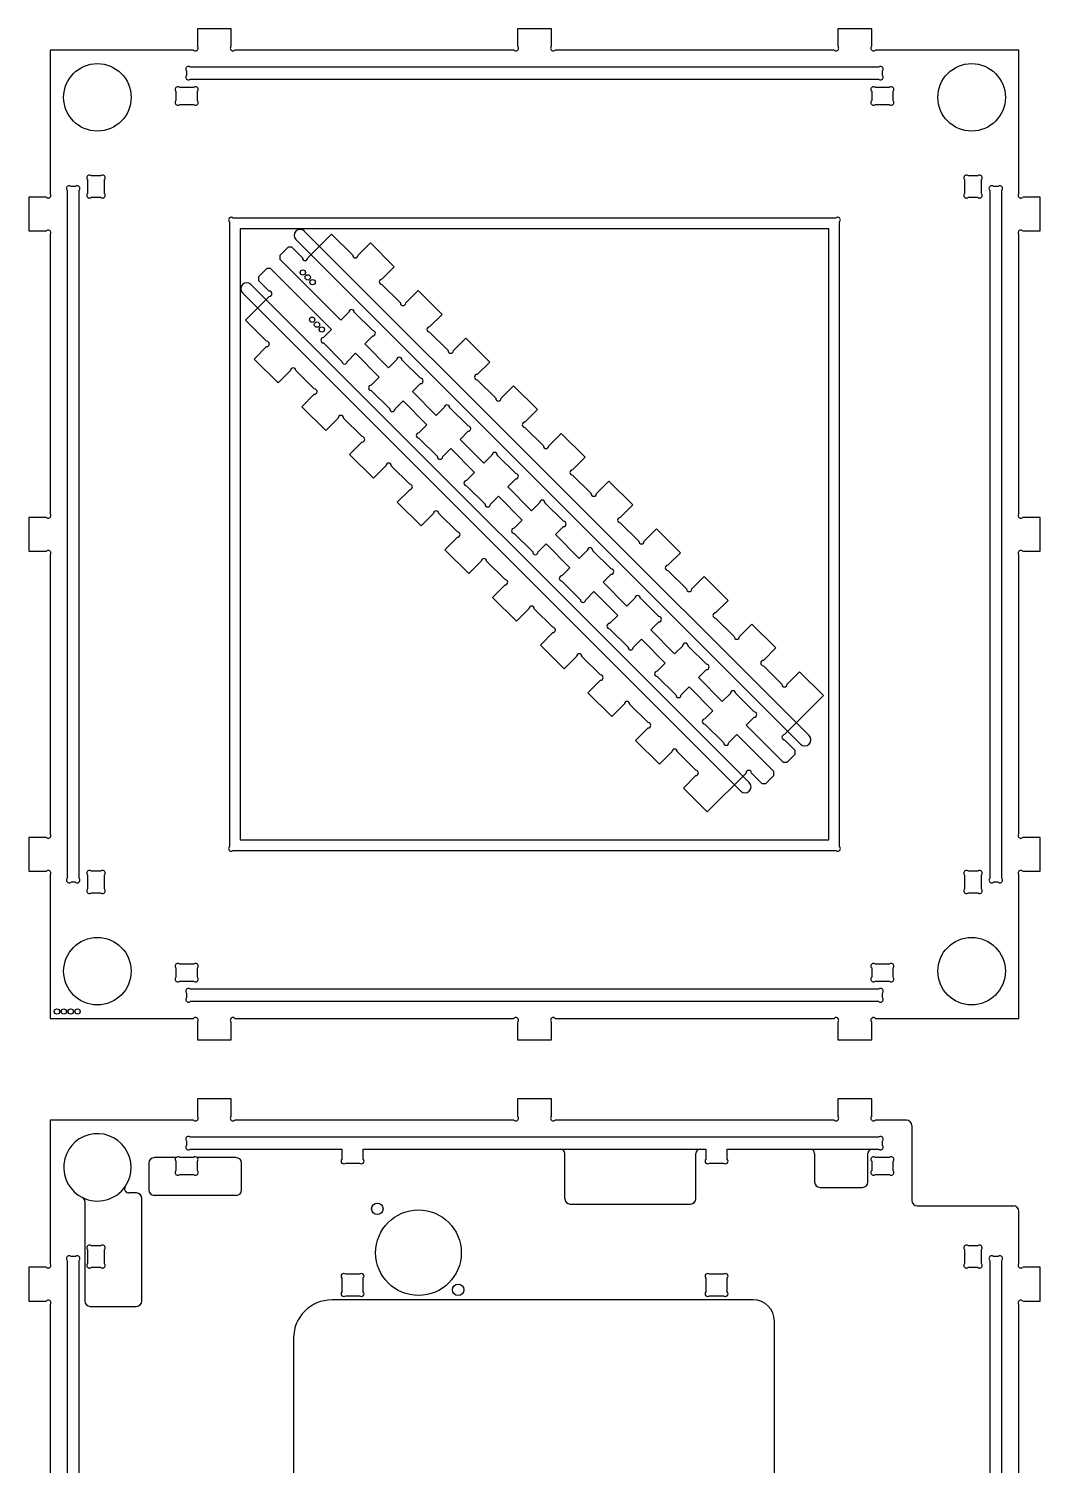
# Model space of a CAD drawing. Header units: inches. Extents: x 3.8 to 27, y 0.2 to 46.7.
# Drawn here: x 3.85 to 15.66, y 29.5 to 46.28 of the extents above; entities that cross this region are included whole.
import ezdxf

# ---------------------------------------------------------------- set-up
doc = ezdxf.new("R2010")
doc.units = ezdxf.units.IN
doc.header["$MEASUREMENT"] = 0

msp = doc.modelspace()

# ---------------------------------------------------------------- linework, layer by layer
at = {"color": 7, "linetype": 'Continuous', "lineweight": 25}
for p, q in [((5.817, 46.278), (5.817, 46.072)), ((6.211, 46.278), (5.817, 46.278)), ((6.211, 46.072), (6.211, 46.278)), ((9.557, 46.278), (9.557, 46.072)), ((9.951, 46.278), (9.557, 46.278)), ((9.951, 46.072), (9.951, 46.278)), ((13.691, 46.278), (13.297, 46.278)), ((13.297, 46.278), (13.297, 46.072)), ((13.691, 46.072), (13.691, 46.278)), ((4.098, 46.028), (4.098, 44.353)), ((5.773, 46.028), (4.098, 46.028)), ((9.513, 46.028), (6.255, 46.028)), ((13.253, 46.028), (9.995, 46.028)), ((15.409, 46.028), (13.735, 46.028)), ((15.409, 44.353), (15.409, 46.028)), ((13.772, 45.829), (5.736, 45.829)), ((5.691, 45.784), (5.691, 45.733)), ((5.736, 45.689), (13.772, 45.689)), ((13.816, 45.733), (13.816, 45.784)), ((5.567, 45.547), (5.567, 45.438)), ((5.773, 45.591), (5.611, 45.591)), ((5.817, 45.438), (5.817, 45.547)), ((13.691, 45.547), (13.691, 45.438)), ((13.897, 45.591), (13.735, 45.591)), ((13.941, 45.438), (13.941, 45.547)), ((5.611, 45.394), (5.773, 45.394)), ((13.735, 45.394), (13.897, 45.394)), ((4.535, 44.515), (4.535, 44.353)), ((4.687, 44.559), (4.579, 44.559)), ((4.732, 44.353), (4.732, 44.515)), ((14.776, 44.515), (14.776, 44.353)), ((14.929, 44.559), (14.82, 44.559)), ((14.973, 44.353), (14.973, 44.515)), ((3.848, 44.309), (3.848, 43.915)), ((4.054, 44.309), (3.848, 44.309)), ((4.297, 44.39), (4.297, 36.354)), ((4.393, 44.435), (4.342, 44.435)), ((4.437, 36.354), (4.437, 44.39)), ((4.579, 44.309), (4.687, 44.309)), ((14.82, 44.309), (14.929, 44.309)), ((15.07, 44.39), (15.07, 36.354)), ((15.166, 44.435), (15.114, 44.435)), ((15.21, 36.354), (15.21, 44.39)), ((15.659, 44.309), (15.454, 44.309)), ((15.659, 43.915), (15.659, 44.309)), ((6.191, 44.022), (6.191, 36.723)), ((13.272, 44.066), (6.236, 44.066)), ((13.316, 36.723), (13.316, 44.022)), ((3.848, 43.915), (4.054, 43.915)), ((4.098, 43.871), (4.098, 40.613)), ((6.316, 43.941), (6.316, 36.803)), ((13.191, 43.941), (6.316, 43.941)), ((7.106, 43.6), (7.384, 43.878)), ((7.384, 43.878), (7.631, 43.631)), ((13.191, 36.803), (13.191, 43.941)), ((15.409, 40.613), (15.409, 43.871)), ((15.454, 43.915), (15.659, 43.915)), ((6.781, 43.629), (6.876, 43.724)), ((6.92, 43.724), (6.876, 43.724)), ((6.92, 43.724), (7.044, 43.6)), ((7.693, 43.631), (7.839, 43.776)), ((7.839, 43.776), (8.117, 43.498)), ((6.628, 43.476), (6.533, 43.381)), ((6.672, 43.476), (6.628, 43.476)), ((7.384, 42.764), (6.672, 43.476)), ((6.781, 43.629), (6.781, 43.585)), ((7.493, 42.873), (6.781, 43.585)), ((8.117, 43.498), (7.972, 43.352)), ((6.533, 43.381), (6.533, 43.337)), ((6.533, 43.337), (6.657, 43.213)), ((6.657, 43.151), (6.379, 42.873)), ((7.972, 43.29), (8.188, 43.074)), ((8.25, 43.074), (8.396, 43.219)), ((8.396, 43.219), (8.674, 42.941)), ((7.586, 42.967), (7.493, 42.873)), ((7.865, 42.751), (7.649, 42.967)), ((6.379, 42.873), (6.626, 42.626)), ((8.674, 42.941), (8.529, 42.796)), ((7.29, 42.671), (7.384, 42.764)), ((7.771, 42.595), (7.865, 42.689)), ((8.529, 42.733), (8.744, 42.517)), ((8.807, 42.517), (8.953, 42.663)), ((8.953, 42.663), (9.231, 42.384)), ((6.626, 42.564), (6.481, 42.418)), ((7.506, 42.392), (7.29, 42.608)), ((7.662, 42.486), (7.569, 42.392)), ((7.941, 42.208), (7.662, 42.486)), ((8.05, 42.316), (7.771, 42.595)), ((6.481, 42.418), (6.759, 42.14)), ((8.143, 42.41), (8.05, 42.316)), ((8.422, 42.194), (8.206, 42.41)), ((9.231, 42.384), (9.085, 42.239)), ((6.759, 42.14), (6.905, 42.285)), ((6.967, 42.285), (7.183, 42.07)), ((7.847, 42.114), (7.941, 42.208)), ((8.328, 42.038), (8.422, 42.132)), ((9.085, 42.176), (9.301, 41.96)), ((7.183, 42.007), (7.038, 41.861)), ((8.063, 41.836), (7.847, 42.051)), ((8.606, 41.76), (8.328, 42.038)), ((9.364, 41.96), (9.509, 42.106)), ((9.509, 42.106), (9.788, 41.828)), ((7.038, 41.861), (7.316, 41.583)), ((8.219, 41.929), (8.125, 41.836)), ((8.498, 41.651), (8.219, 41.929)), ((8.7, 41.853), (8.606, 41.76)), ((8.978, 41.638), (8.763, 41.853)), ((9.788, 41.828), (9.642, 41.682)), ((7.316, 41.583), (7.462, 41.729)), ((7.524, 41.729), (7.74, 41.513)), ((8.404, 41.557), (8.498, 41.651)), ((9.642, 41.62), (9.858, 41.404)), ((8.62, 41.279), (8.404, 41.495)), ((8.885, 41.481), (8.978, 41.575)), ((9.163, 41.203), (8.885, 41.481)), ((9.921, 41.404), (10.066, 41.549)), ((10.066, 41.549), (10.344, 41.271)), ((7.74, 41.45), (7.594, 41.305)), ((7.594, 41.305), (7.873, 41.026)), ((8.776, 41.373), (8.682, 41.279)), ((9.054, 41.094), (8.776, 41.373)), ((9.257, 41.297), (9.163, 41.203)), ((9.535, 41.081), (9.319, 41.297)), ((7.873, 41.026), (8.018, 41.172)), ((8.081, 41.172), (8.297, 40.956)), ((10.344, 41.271), (10.199, 41.125)), ((8.961, 41), (9.054, 41.094)), ((9.441, 40.925), (9.535, 41.018)), ((10.199, 41.063), (10.415, 40.847)), ((10.477, 40.847), (10.623, 40.992)), ((10.623, 40.992), (10.901, 40.714)), ((8.297, 40.893), (8.151, 40.748)), ((9.176, 40.722), (8.961, 40.938)), ((9.333, 40.816), (9.239, 40.722)), ((9.611, 40.537), (9.333, 40.816)), ((9.72, 40.646), (9.441, 40.925)), ((8.151, 40.748), (8.43, 40.47)), ((8.43, 40.47), (8.575, 40.615)), ((8.638, 40.615), (8.854, 40.399)), ((9.814, 40.74), (9.72, 40.646)), ((10.092, 40.524), (9.876, 40.74)), ((10.901, 40.714), (10.756, 40.568)), ((3.848, 40.569), (3.848, 40.175)), ((4.054, 40.569), (3.848, 40.569)), ((9.517, 40.444), (9.611, 40.537)), ((9.998, 40.368), (10.092, 40.462)), ((10.756, 40.506), (10.972, 40.29)), ((15.659, 40.569), (15.454, 40.569)), ((15.659, 40.175), (15.659, 40.569)), ((8.854, 40.337), (8.708, 40.191)), ((9.733, 40.165), (9.517, 40.381)), ((10.277, 40.089), (9.998, 40.368)), ((11.034, 40.29), (11.18, 40.436)), ((11.18, 40.436), (11.458, 40.157)), ((3.848, 40.175), (4.054, 40.175)), ((4.098, 40.131), (4.098, 36.873)), ((8.708, 40.191), (8.986, 39.913)), ((9.889, 40.259), (9.796, 40.165)), ((10.168, 39.981), (9.889, 40.259)), ((10.37, 40.183), (10.277, 40.089)), ((10.649, 39.967), (10.433, 40.183)), ((11.458, 40.157), (11.312, 40.012)), ((15.409, 36.873), (15.409, 40.131)), ((15.454, 40.175), (15.659, 40.175)), ((8.986, 39.913), (9.132, 40.058)), ((9.194, 40.058), (9.41, 39.842)), ((10.074, 39.887), (10.168, 39.981)), ((11.312, 39.949), (11.528, 39.733)), ((9.41, 39.78), (9.265, 39.634)), ((10.29, 39.608), (10.074, 39.824)), ((10.555, 39.811), (10.649, 39.905)), ((10.833, 39.533), (10.555, 39.811)), ((11.591, 39.733), (11.736, 39.879)), ((11.736, 39.879), (12.015, 39.6)), ((9.265, 39.634), (9.543, 39.356)), ((10.446, 39.702), (10.352, 39.608)), ((10.725, 39.424), (10.446, 39.702)), ((10.927, 39.626), (10.833, 39.533)), ((11.206, 39.41), (10.99, 39.626)), ((9.543, 39.356), (9.689, 39.502)), ((9.751, 39.502), (9.967, 39.286)), ((12.015, 39.6), (11.869, 39.455)), ((10.631, 39.33), (10.725, 39.424)), ((11.112, 39.254), (11.206, 39.348)), ((11.869, 39.392), (12.085, 39.177)), ((12.148, 39.177), (12.293, 39.322)), ((12.293, 39.322), (12.572, 39.044)), ((9.967, 39.223), (9.822, 39.078)), ((10.847, 39.052), (10.631, 39.268)), ((11.003, 39.145), (10.909, 39.052)), ((11.281, 38.867), (11.003, 39.145)), ((11.39, 38.976), (11.112, 39.254)), ((9.822, 39.078), (10.1, 38.799)), ((10.1, 38.799), (10.246, 38.945)), ((10.308, 38.945), (10.524, 38.729)), ((11.484, 39.07), (11.39, 38.976)), ((11.762, 38.854), (11.546, 39.07)), ((12.572, 39.044), (12.426, 38.898)), ((11.188, 38.773), (11.281, 38.867)), ((11.669, 38.697), (11.762, 38.791)), ((12.426, 38.836), (12.642, 38.62)), ((12.704, 38.62), (12.85, 38.765)), ((12.85, 38.765), (13.128, 38.487)), ((10.524, 38.666), (10.378, 38.521)), ((11.404, 38.495), (11.188, 38.711)), ((11.947, 38.419), (11.669, 38.697)), ((10.378, 38.521), (10.657, 38.242)), ((11.56, 38.589), (11.466, 38.495)), ((11.838, 38.31), (11.56, 38.589)), ((12.041, 38.513), (11.947, 38.419)), ((12.319, 38.297), (12.103, 38.513)), ((13.128, 38.487), (12.674, 38.033)), ((10.657, 38.242), (10.802, 38.388)), ((10.865, 38.388), (11.081, 38.172)), ((11.744, 38.217), (11.838, 38.31)), ((11.081, 38.11), (10.935, 37.964)), ((11.96, 37.938), (11.744, 38.154)), ((12.225, 38.141), (12.319, 38.234)), ((12.658, 37.708), (12.225, 38.141)), ((10.935, 37.964), (11.214, 37.686)), ((12.117, 38.032), (12.023, 37.938)), ((12.55, 37.599), (12.117, 38.032)), ((12.674, 37.97), (12.798, 37.847)), ((11.214, 37.686), (11.359, 37.831)), ((11.422, 37.831), (11.637, 37.615)), ((12.798, 37.803), (12.703, 37.708)), ((12.798, 37.803), (12.798, 37.847)), ((12.55, 37.555), (12.55, 37.599)), ((12.658, 37.708), (12.703, 37.708)), ((11.637, 37.553), (11.492, 37.407)), ((11.77, 37.129), (12.224, 37.583)), ((12.287, 37.583), (12.41, 37.46)), ((12.41, 37.46), (12.455, 37.46)), ((12.455, 37.46), (12.55, 37.555)), ((11.492, 37.407), (11.77, 37.129)), ((3.848, 36.829), (3.848, 36.435)), ((4.054, 36.829), (3.848, 36.829)), ((6.316, 36.803), (13.191, 36.803)), ((15.659, 36.829), (15.454, 36.829)), ((15.659, 36.435), (15.659, 36.829)), ((6.236, 36.678), (13.272, 36.678)), ((3.848, 36.435), (4.054, 36.435)), ((4.687, 36.435), (4.579, 36.435)), ((14.929, 36.435), (14.82, 36.435)), ((15.454, 36.435), (15.659, 36.435)), ((4.098, 36.391), (4.098, 34.717)), ((4.342, 36.31), (4.393, 36.31)), ((4.535, 36.391), (4.535, 36.229)), ((4.732, 36.229), (4.732, 36.391)), ((14.776, 36.391), (14.776, 36.229)), ((14.973, 36.229), (14.973, 36.391)), ((15.114, 36.31), (15.166, 36.31)), ((15.409, 34.717), (15.409, 36.391)), ((4.579, 36.185), (4.687, 36.185)), ((14.82, 36.185), (14.929, 36.185)), ((5.567, 35.306), (5.567, 35.197)), ((5.773, 35.35), (5.611, 35.35)), ((5.817, 35.197), (5.817, 35.306)), ((13.691, 35.306), (13.691, 35.197)), ((13.897, 35.35), (13.735, 35.35)), ((13.941, 35.197), (13.941, 35.306)), ((5.611, 35.153), (5.773, 35.153)), ((13.735, 35.153), (13.897, 35.153)), ((5.691, 35.011), (5.691, 34.96)), ((13.772, 35.056), (5.736, 35.056)), ((5.736, 34.916), (13.772, 34.916)), ((13.816, 34.96), (13.816, 35.011)), ((4.098, 34.717), (5.773, 34.717)), ((5.817, 34.672), (5.817, 34.467)), ((6.211, 34.467), (6.211, 34.672)), ((6.255, 34.717), (9.513, 34.717)), ((9.557, 34.672), (9.557, 34.467)), ((9.951, 34.467), (9.951, 34.672)), ((9.995, 34.717), (13.253, 34.717)), ((13.297, 34.672), (13.297, 34.467)), ((13.691, 34.467), (13.691, 34.672)), ((13.735, 34.717), (15.409, 34.717)), ((5.817, 34.467), (6.211, 34.467)), ((9.557, 34.467), (9.951, 34.467)), ((13.297, 34.467), (13.691, 34.467)), ((5.817, 33.778), (5.817, 33.572)), ((6.211, 33.778), (5.817, 33.778)), ((6.211, 33.572), (6.211, 33.778)), ((9.557, 33.778), (9.557, 33.572)), ((9.951, 33.778), (9.557, 33.778)), ((9.951, 33.572), (9.951, 33.778)), ((13.297, 33.778), (13.297, 33.572)), ((13.691, 33.778), (13.297, 33.778)), ((13.691, 33.572), (13.691, 33.778)), ((4.098, 33.528), (4.098, 31.853)), ((5.773, 33.528), (4.098, 33.528)), ((9.513, 33.528), (6.255, 33.528)), ((13.253, 33.528), (9.995, 33.528)), ((14.097, 33.528), (13.735, 33.528)), ((14.159, 33.465), (14.159, 32.59)), ((5.691, 33.284), (5.691, 33.233)), ((13.772, 33.329), (5.736, 33.329)), ((13.816, 33.233), (13.816, 33.284)), ((5.565, 33.09), (5.313, 33.09)), ((5.773, 33.091), (5.611, 33.091)), ((5.736, 33.189), (7.504, 33.189)), ((6.271, 33.09), (5.818, 33.09)), ((7.504, 33.189), (7.504, 33.071)), ((7.754, 33.071), (7.754, 33.189)), ((7.754, 33.189), (10.058, 33.189)), ((10.058, 33.189), (11.688, 33.189)), ((10.108, 32.611), (10.108, 33.139)), ((11.638, 32.611), (11.638, 33.139)), ((11.688, 33.189), (11.754, 33.189)), ((11.754, 33.189), (11.754, 33.071)), ((12.004, 33.071), (12.004, 33.189)), ((12.004, 33.189), (12.975, 33.189)), ((12.975, 33.189), (13.697, 33.189)), ((13.025, 33.139), (13.025, 32.805)), ((13.647, 32.805), (13.647, 33.139)), ((13.697, 33.189), (13.772, 33.189)), ((13.897, 33.091), (13.735, 33.091)), ((5.25, 33.027), (5.25, 32.712)), ((5.567, 33.047), (5.567, 32.938)), ((5.611, 32.894), (5.773, 32.894)), ((5.817, 32.938), (5.817, 33.047)), ((6.333, 32.712), (6.333, 33.027)), ((7.549, 33.027), (7.71, 33.027)), ((11.799, 33.027), (11.96, 33.027)), ((13.691, 33.047), (13.691, 32.938)), ((13.735, 32.894), (13.897, 32.894)), ((13.941, 32.938), (13.941, 33.047)), ((13.088, 32.742), (13.584, 32.742)), ((4.504, 32.578), (4.504, 31.415)), ((5.106, 32.677), (5.017, 32.677)), ((5.169, 31.415), (5.169, 32.614)), ((5.313, 32.65), (6.271, 32.65)), ((10.171, 32.548), (11.575, 32.548)), ((14.222, 32.528), (15.347, 32.528)), ((15.409, 31.853), (15.409, 32.465)), ((4.687, 32.059), (4.579, 32.059)), ((14.929, 32.059), (14.82, 32.059)), ((4.297, 31.89), (4.297, 23.854)), ((4.393, 31.935), (4.342, 31.935)), ((4.437, 23.854), (4.437, 31.89)), ((4.535, 32.015), (4.535, 31.853)), ((4.732, 31.853), (4.732, 32.015)), ((14.776, 32.015), (14.776, 31.853)), ((14.973, 31.853), (14.973, 32.015)), ((15.07, 31.89), (15.07, 23.854)), ((15.166, 31.935), (15.114, 31.935)), ((15.21, 23.854), (15.21, 31.89)), ((3.848, 31.809), (3.848, 31.415)), ((4.054, 31.809), (3.848, 31.809)), ((4.579, 31.809), (4.687, 31.809)), ((7.71, 31.727), (7.549, 31.727)), ((11.96, 31.727), (11.799, 31.727)), ((14.82, 31.809), (14.929, 31.809)), ((15.659, 31.809), (15.454, 31.809)), ((15.659, 31.415), (15.659, 31.809)), ((7.504, 31.683), (7.504, 31.521)), ((7.754, 31.521), (7.754, 31.683)), ((11.754, 31.683), (11.754, 31.521)), ((12.004, 31.521), (12.004, 31.683)), ((3.848, 31.415), (4.054, 31.415)), ((12.307, 31.428), (7.386, 31.428)), ((7.549, 31.477), (7.71, 31.477)), ((11.799, 31.477), (11.96, 31.477)), ((15.454, 31.415), (15.659, 31.415)), ((4.098, 31.371), (4.098, 28.113)), ((4.567, 31.352), (5.106, 31.352)), ((15.409, 28.113), (15.409, 31.371)), ((12.556, 24.759), (12.556, 31.18)), ((6.941, 30.983), (6.941, 24.763))]:
    msp.add_line(p, q, dxfattribs=at)
at = {"color": 7, "linetype": 'Continuous'}
for p, q in [((12.861, 37.921), (6.967, 43.815)), ((12.96, 38.02), (7.066, 43.914)), ((12.162, 37.372), (6.343, 43.191)), ((12.261, 37.471), (6.442, 43.29))]:
    msp.add_line(p, q, dxfattribs=at)
at = {"color": 7, "linetype": 'Continuous', "lineweight": 25}
for centre, radius in [((4.65, 45.476), 0.394), ((14.858, 45.476), 0.394), ((7.049, 43.43), 0.0312), ((7.106, 43.373), 0.0313), ((7.162, 43.317), 0.0313), ((7.158, 42.878), 0.0313), ((7.214, 42.821), 0.0313), ((7.271, 42.764), 0.0312), ((4.65, 35.268), 0.394), ((14.858, 35.268), 0.394), ((4.178, 34.797), 0.0312), ((4.258, 34.797), 0.0312), ((4.338, 34.797), 0.0312), ((4.418, 34.797), 0.0312), ((7.919, 32.491), 0.0671), ((8.399, 31.979), 0.5), ((8.863, 31.546), 0.0671)]:
    msp.add_circle(centre, radius, dxfattribs=at)
for centre, radius, start, end in [((5.795, 46.05), 0.0313, 224.7488, 45.2512), ((6.233, 46.05), 0.0313, 134.7488, 315.2512), ((9.535, 46.05), 0.0313, 224.7488, 45.2512), ((9.973, 46.05), 0.0313, 134.7488, 315.2512), ((13.275, 46.05), 0.0313, 224.7488, 45.2512), ((13.713, 46.05), 0.0313, 134.7488, 315.2512), ((5.713, 45.807), 0.0313, 44.7488, 225.2512), ((13.794, 45.807), 0.0313, 314.7488, 135.2512), ((5.713, 45.711), 0.0313, 134.7488, 315.2512), ((13.794, 45.711), 0.0313, 224.7488, 45.2512), ((5.589, 45.569), 0.0313, 44.7488, 225.2512), ((5.795, 45.569), 0.0313, 314.7488, 135.2512), ((13.713, 45.569), 0.0313, 44.7488, 225.2512), ((13.919, 45.569), 0.0312, 314.7488, 135.2512), ((5.589, 45.416), 0.0313, 134.7488, 315.2512), ((5.795, 45.416), 0.0313, 224.7488, 45.2512), ((13.713, 45.416), 0.0313, 134.7488, 315.2512), ((13.919, 45.416), 0.0313, 224.7488, 45.2512), ((4.557, 44.537), 0.0313, 44.7488, 225.2512), ((4.71, 44.537), 0.0313, 314.7488, 135.2512), ((14.798, 44.537), 0.0313, 44.7488, 225.2512), ((14.951, 44.537), 0.0312, 314.7488, 135.2512), ((4.076, 44.331), 0.0313, 224.7488, 45.2512), ((4.319, 44.413), 0.0313, 44.7488, 225.2512), ((4.415, 44.413), 0.0313, 314.7488, 135.2512), ((4.557, 44.331), 0.0313, 134.7488, 315.2512), ((4.71, 44.331), 0.0313, 224.7488, 45.2512), ((14.798, 44.331), 0.0313, 134.7488, 315.2512), ((14.951, 44.331), 0.0312, 224.7488, 45.2512), ((15.092, 44.413), 0.0313, 44.7488, 225.2512), ((15.188, 44.413), 0.0313, 314.7488, 135.2512), ((15.431, 44.331), 0.0313, 134.7488, 315.2512), ((6.213, 44.044), 0.0313, 44.7488, 225.2512), ((13.294, 44.044), 0.0312, 314.7488, 135.2512), ((4.076, 43.893), 0.0313, 314.7488, 135.2512), ((15.431, 43.893), 0.0313, 44.7488, 225.2512), ((7.075, 43.6), 0.0312, 180, 360), ((7.662, 43.631), 0.0312, 180, 360), ((7.972, 43.321), 0.0312, 90, 270), ((6.657, 43.182), 0.0312, 270, 90), ((7.618, 42.967), 0.0312, 360, 180), ((8.219, 43.074), 0.0312, 180, 360), ((8.529, 42.764), 0.0312, 90, 270), ((6.626, 42.595), 0.0312, 270, 90), ((7.29, 42.639), 0.0313, 90, 270), ((7.865, 42.72), 0.0312, 270, 90), ((8.776, 42.517), 0.0312, 180, 360), ((6.936, 42.285), 0.0312, 360, 180), ((7.537, 42.392), 0.0312, 180, 360), ((8.175, 42.41), 0.0312, 0, 180), ((8.422, 42.163), 0.0313, 270, 90), ((9.085, 42.208), 0.0312, 90, 270), ((7.183, 42.038), 0.0312, 270, 90), ((7.847, 42.083), 0.0312, 90, 270), ((9.333, 41.96), 0.0312, 180, 360), ((8.094, 41.836), 0.0313, 180, 0), ((8.731, 41.853), 0.0312, 0, 180), ((7.493, 41.729), 0.0312, 0, 180), ((8.978, 41.606), 0.0313, 270, 90), ((9.642, 41.651), 0.0312, 90, 270), ((7.74, 41.481), 0.0312, 270, 90), ((8.404, 41.526), 0.0312, 90, 270), ((9.288, 41.297), 0.0312, 0, 180), ((9.889, 41.404), 0.0312, 180, 360), ((8.05, 41.172), 0.0312, 0, 180), ((8.651, 41.279), 0.0313, 180, 0), ((10.199, 41.094), 0.0312, 90, 270), ((8.297, 40.925), 0.0313, 270, 90), ((8.961, 40.969), 0.0312, 90, 270), ((9.535, 41.05), 0.0313, 270, 90), ((10.446, 40.847), 0.0312, 180, 360), ((4.076, 40.591), 0.0313, 224.7488, 45.2512), ((8.606, 40.615), 0.0312, 360, 180), ((9.208, 40.722), 0.0313, 180, 0), ((9.845, 40.74), 0.0312, 0, 180), ((15.431, 40.591), 0.0313, 134.7488, 315.2512), ((9.517, 40.412), 0.0312, 90, 270), ((10.092, 40.493), 0.0313, 270, 90), ((10.756, 40.537), 0.0312, 90, 270), ((8.854, 40.368), 0.0312, 270, 90), ((11.003, 40.29), 0.0312, 180, 360), ((4.076, 40.153), 0.0313, 314.7488, 135.2512), ((9.764, 40.165), 0.0313, 180, 0), ((10.402, 40.183), 0.0312, 0, 180), ((15.431, 40.153), 0.0313, 44.7488, 225.2512), ((9.163, 40.058), 0.0312, 360, 180), ((10.649, 39.936), 0.0312, 270, 90), ((11.312, 39.98), 0.0312, 90, 270), ((9.41, 39.811), 0.0312, 270, 90), ((10.074, 39.856), 0.0312, 90, 270), ((10.321, 39.608), 0.0312, 180, 0), ((10.958, 39.626), 0.0312, 0, 180), ((11.56, 39.733), 0.0312, 180, 360), ((9.72, 39.502), 0.0312, 360, 180), ((11.869, 39.424), 0.0312, 90, 270), ((9.967, 39.254), 0.0312, 270, 90), ((10.631, 39.299), 0.0312, 90, 270), ((11.206, 39.379), 0.0312, 270, 90), ((12.116, 39.177), 0.0312, 180, 360), ((10.277, 38.945), 0.0312, 360, 180), ((10.878, 39.052), 0.0312, 180, 0), ((11.515, 39.07), 0.0312, 0, 180), ((11.188, 38.742), 0.0312, 90, 270), ((11.762, 38.822), 0.0312, 270, 90), ((12.426, 38.867), 0.0312, 90, 270), ((10.524, 38.698), 0.0312, 270, 90), ((12.673, 38.62), 0.0312, 180, 360), ((11.435, 38.495), 0.0312, 180, 0), ((12.072, 38.513), 0.0312, 0, 180), ((10.834, 38.388), 0.0312, 360, 180), ((12.319, 38.266), 0.0312, 270, 90), ((11.081, 38.141), 0.0312, 270, 90), ((11.744, 38.185), 0.0312, 90, 270), ((11.992, 37.938), 0.0312, 180, 0), ((12.674, 38.001), 0.0313, 90, 270), ((11.39, 37.831), 0.0312, 360, 180), ((11.637, 37.584), 0.0312, 270, 90), ((12.256, 37.583), 0.0313, 0, 180), ((4.076, 36.851), 0.0312, 224.7488, 45.2512), ((15.431, 36.851), 0.0313, 134.7488, 315.2512), ((6.213, 36.7), 0.0313, 134.7488, 315.2512), ((13.294, 36.7), 0.0313, 224.7488, 45.2512), ((4.076, 36.413), 0.0312, 314.7488, 135.2512), ((4.557, 36.413), 0.0313, 44.7488, 225.2512), ((4.71, 36.413), 0.0312, 314.7488, 135.2512), ((14.798, 36.413), 0.0313, 44.7488, 225.2512), ((14.951, 36.413), 0.0313, 314.7488, 135.2512), ((15.431, 36.413), 0.0313, 44.7488, 225.2512), ((4.319, 36.332), 0.0313, 134.7488, 315.2512), ((4.415, 36.332), 0.0313, 224.7488, 45.2512), ((15.092, 36.332), 0.0312, 134.7488, 315.2512), ((15.188, 36.332), 0.0313, 224.7488, 45.2512), ((4.557, 36.207), 0.0313, 134.7488, 315.2512), ((4.71, 36.207), 0.0312, 224.7488, 45.2512), ((14.798, 36.207), 0.0313, 134.7488, 315.2512), ((14.951, 36.207), 0.0313, 224.7488, 45.2512), ((5.589, 35.328), 0.0313, 44.7488, 225.2512), ((5.795, 35.328), 0.0313, 314.7488, 135.2512), ((13.713, 35.328), 0.0313, 44.7488, 225.2512), ((13.919, 35.328), 0.0313, 314.7488, 135.2512), ((5.589, 35.175), 0.0313, 134.7488, 315.2512), ((5.795, 35.175), 0.0312, 224.7488, 45.2512), ((13.713, 35.175), 0.0313, 134.7488, 315.2512), ((13.919, 35.175), 0.0313, 224.7488, 45.2512), ((5.713, 35.034), 0.0313, 44.7488, 225.2512), ((5.713, 34.938), 0.0313, 134.7488, 315.2512), ((13.794, 35.034), 0.0313, 314.7488, 135.2512), ((13.794, 34.938), 0.0313, 224.7488, 45.2512), ((5.795, 34.695), 0.0313, 314.7488, 135.2512), ((6.233, 34.695), 0.0313, 44.7488, 225.2512), ((9.535, 34.695), 0.0313, 314.7488, 135.2512), ((9.973, 34.695), 0.0313, 44.7488, 225.2512), ((13.275, 34.695), 0.0313, 314.7488, 135.2512), ((13.713, 34.695), 0.0313, 44.7488, 225.2512), ((5.795, 33.55), 0.0313, 224.7488, 45.2512), ((6.233, 33.55), 0.0312, 134.7488, 315.2512), ((9.535, 33.55), 0.0313, 224.7488, 45.2512), ((9.973, 33.55), 0.0313, 134.7488, 315.2512), ((13.275, 33.55), 0.0313, 224.7488, 45.2512), ((13.713, 33.55), 0.0313, 134.7488, 315.2512), ((14.097, 33.465), 0.0625, 0, 90), ((4.65, 32.976), 0.394, 325.8103, 243.8327), ((5.713, 33.307), 0.0313, 44.7488, 225.2512), ((5.713, 33.211), 0.0313, 134.7488, 315.2512), ((13.794, 33.307), 0.0312, 314.7488, 135.2512), ((13.794, 33.211), 0.0312, 224.7488, 45.2512), ((5.313, 33.027), 0.0625, 90, 180), ((5.589, 33.069), 0.0313, 138.6312, 225.2512), ((5.589, 33.069), 0.0312, 44.7488, 138.6312), ((5.795, 33.069), 0.0312, 41.3688, 135.2512), ((5.795, 33.069), 0.0313, 314.7488, 41.3688), ((6.271, 33.027), 0.0625, 0, 90), ((7.526, 33.049), 0.0312, 135, 315), ((7.732, 33.049), 0.0313, 225, 45), ((10.058, 33.139), 0.05, 0, 90), ((11.688, 33.139), 0.05, 90, 180), ((11.776, 33.049), 0.0312, 135, 315), ((11.982, 33.049), 0.0313, 225, 45), ((12.975, 33.139), 0.05, 0, 90), ((13.697, 33.139), 0.05, 90, 180), ((13.713, 33.069), 0.0313, 44.7488, 225.2512), ((13.919, 33.069), 0.0312, 314.7488, 135.2512), ((5.589, 32.916), 0.0313, 134.7488, 315.2512), ((5.795, 32.916), 0.0313, 224.7488, 45.2512), ((13.713, 32.916), 0.0312, 134.7488, 315.2512), ((13.919, 32.916), 0.0312, 224.7488, 45.2512), ((4.65, 32.976), 0.394, 243.8327, 325.8103), ((5.017, 32.727), 0.05, 145.8103, 270), ((13.088, 32.805), 0.063, 180, 270), ((13.584, 32.805), 0.063, 270, 0), ((4.454, 32.578), 0.05, 0, 63.8327), ((5.106, 32.614), 0.063, 0, 90), ((5.313, 32.712), 0.0625, 180, 270), ((6.271, 32.712), 0.0625, 270, 0), ((10.171, 32.611), 0.063, 180, 270), ((11.575, 32.611), 0.063, 270, 0), ((14.222, 32.59), 0.0625, 180, 270), ((15.347, 32.465), 0.0625, 0, 90), ((4.557, 32.037), 0.0313, 44.7488, 225.2512), ((4.71, 32.037), 0.0313, 314.7488, 135.2512), ((14.798, 32.037), 0.0313, 44.7488, 225.2512), ((14.951, 32.037), 0.0313, 314.7488, 135.2512), ((4.319, 31.913), 0.0313, 44.7488, 225.2512), ((4.415, 31.913), 0.0313, 314.7488, 135.2512), ((15.092, 31.913), 0.0313, 44.7488, 225.2512), ((15.188, 31.913), 0.0313, 314.7488, 135.2512), ((4.076, 31.831), 0.0312, 224.7488, 45.2512), ((4.557, 31.831), 0.0313, 134.7488, 315.2512), ((4.71, 31.831), 0.0313, 224.7488, 45.2512), ((7.526, 31.705), 0.0313, 45, 225), ((7.732, 31.705), 0.0313, 315, 135), ((11.776, 31.705), 0.0313, 45, 225), ((11.982, 31.705), 0.0313, 315, 135), ((14.798, 31.831), 0.0313, 134.7488, 315.2512), ((14.951, 31.831), 0.0313, 224.7488, 45.2512), ((15.431, 31.831), 0.0313, 134.7488, 315.2512), ((4.076, 31.393), 0.0313, 314.7488, 135.2512), ((4.567, 31.415), 0.063, 180, 270), ((5.106, 31.415), 0.063, 270, 0), ((7.386, 30.983), 0.445, 90, 180), ((7.526, 31.499), 0.0312, 135, 315), ((7.732, 31.499), 0.0313, 225, 45), ((11.776, 31.499), 0.0313, 135, 315), ((11.982, 31.499), 0.0313, 225, 45), ((12.307, 31.18), 0.248, 0, 90), ((15.431, 31.393), 0.0312, 44.7488, 225.2512)]:
    msp.add_arc(centre, radius, start, end, dxfattribs=at)
at = {"color": 7, "linetype": 'Continuous'}
for centre, start, end in [((7.017, 43.864), 45, 225), ((6.393, 43.24), 45, 225), ((12.911, 37.97), 225, 45), ((12.212, 37.422), 225, 45)]:
    msp.add_arc(centre, 0.07, start, end, dxfattribs=at)

doc.saveas('drawing.dxf')
